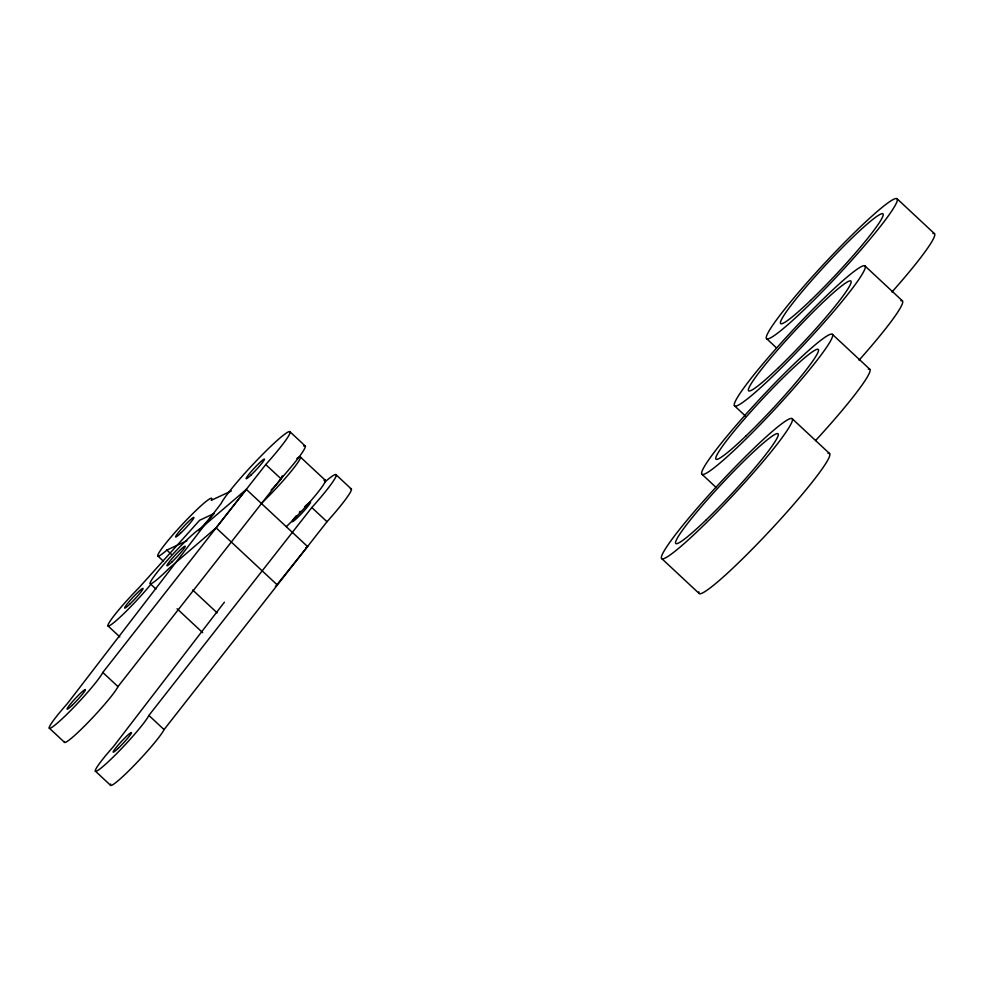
<?xml version="1.0" encoding="UTF-8"?>
<svg xmlns="http://www.w3.org/2000/svg" width="984" height="984" viewBox="0 0 984 984"><rect width="100%" height="100%" fill="white"/><g stroke="black" fill="none" stroke-linecap="round" stroke-linejoin="round"><path stroke-width="1.48" d="M224.389 602.22L113.578 746.426A39.446 3.702 -47 0 0 95.608 771.284A39.446 3.702 -47 0 0 121.881 748.221A39.446 3.702 -47 0 0 148.879 715.429L311.817 507.547A50.861 4.772 -47 0 0 335.483 477.486A50.861 4.772 -47 0 0 324.585 482.271M102.803 672.453L265.742 464.559A50.861 4.772 -47 0 0 289.849 431.595A50.861 4.772 -47 0 0 256.172 461.016A50.861 4.772 -47 0 0 221.068 503.599L67.502 703.449A39.446 3.702 -47 0 0 49.532 728.308A39.446 3.702 -47 0 0 75.805 705.233A39.446 3.702 -47 0 0 102.803 672.453L117.982 686.611A39.446 3.702 -47 0 1 87.982 722.514A39.446 3.702 -47 0 1 64.44 741.555M117.982 686.611L280.932 478.728A50.861 4.772 -47 0 0 303.65 446.023M110.688 784.027A39.446 3.702 -47 0 0 133.209 766.376A39.446 3.702 -47 0 0 164.057 729.599L327.008 521.717A50.861 4.772 -47 0 0 350.378 488.777M246.308 489.392L200.81 528.371A37.946 3.567 -47 0 0 157.219 572.245A37.946 3.567 -47 0 0 169.26 568.174L216.074 527.83L246.308 489.392L307.562 546.551L275.385 586.661M198.768 530.659L214.168 513.5L199.641 520.265L138.756 587.977A37.946 3.567 -47 0 0 108.634 626.021A37.946 3.567 -47 0 0 150.171 585.136M305.667 548.174L307.562 546.551M231.338 490.954L211.326 500.29A39.446 3.702 -47 0 0 176.025 531.286A39.446 3.702 -47 0 0 166.85 550.093L171.179 554.152M166.85 550.093L186.862 540.757M897.101 198.805A95.645 8.979 -47 0 1 804.691 309.185A95.645 8.979 -47 0 1 793.719 298.14A95.645 8.979 -47 0 1 897.101 198.805L934.517 233.712M865.047 266.012A95.645 8.979 -47 0 1 772.637 376.392A95.645 8.979 -47 0 1 761.665 365.347A95.645 8.979 -47 0 1 865.047 266.012L902.463 300.92M832.439 334.388A95.645 8.979 -47 0 1 740.017 444.768A95.645 8.979 -47 0 1 729.046 433.723A95.645 8.979 -47 0 1 832.439 334.388L869.844 369.295M766.573 338.619L776.474 347.856M792.206 418.717A95.645 8.979 -47 0 1 699.796 529.109A95.645 8.979 -47 0 1 688.825 518.064A95.645 8.979 -47 0 1 792.206 418.717L829.623 453.624M734.519 405.826L745.515 416.084M701.899 474.202L716.204 487.547M661.679 558.531L699.083 593.438M290.145 431.927L305.335 446.084M336.221 474.903L351.411 489.073M300.464 457.117L325.409 480.389M265.742 464.559L280.932 478.728M311.817 507.547L327.008 521.717M216.074 527.83L277.328 584.988M157.76 555.923L163.184 560.978M192.655 589.994L217.157 612.86M150.343 583.819L155.903 589.022M177.071 608.764L202.679 632.663M107.896 625.812L119.827 636.943M148.879 715.429L164.057 729.599M49.261 728.099L64.44 742.268M95.325 771.087L110.515 785.257M304.573 506.809A13.382 1.255 -47 0 1 309.173 504.657A13.382 1.255 -47 0 1 295.04 519.872A13.382 1.255 -47 0 1 296.196 515.825M299.345 512.233A13.382 1.255 -47 0 1 300.157 511.348M324.043 480.413A39.446 3.702 -47 0 1 316.208 494.448A39.446 3.702 -47 0 1 286.442 526.538M296.885 458.507A39.446 3.702 -47 0 1 293.207 468.765A39.446 3.702 -47 0 1 261.498 503.267M281.891 476.244A13.382 1.255 -47 0 1 280.44 479.688A13.382 1.255 -47 0 1 271.178 490.007M932.955 233.516A95.645 8.979 -47 0 1 891.959 292.014M868.282 369.098A95.645 8.979 -47 0 1 815.551 440.574M900.901 300.723A95.645 8.979 -47 0 1 859.032 360.206M828.061 453.427A95.645 8.979 -47 0 1 770.681 529.909A95.645 8.979 -47 0 1 698.849 591.827M129.63 604.311A13.382 1.255 -47 0 0 143.049 588.493A13.382 1.255 -47 0 0 128.953 601.839A13.382 1.255 -47 0 0 129.63 604.311M118.068 748.455A13.382 1.255 -47 0 0 131.487 732.637A13.382 1.255 -47 0 0 117.404 745.983A13.382 1.255 -47 0 0 118.068 748.455M251.068 474.977A13.382 1.255 -47 0 0 264.487 459.159A13.382 1.255 -47 0 0 250.403 472.504A13.382 1.255 -47 0 0 251.068 474.977M71.992 705.466A13.382 1.255 -47 0 0 85.411 689.649A13.382 1.255 -47 0 0 71.328 702.994A13.382 1.255 -47 0 0 71.992 705.466M180.502 533.303A13.382 1.255 -47 0 0 193.934 517.498A13.382 1.255 -47 0 0 179.838 530.831A13.382 1.255 -47 0 0 180.502 533.303M171.856 562.048A13.382 1.255 -47 0 0 185.238 546.268A13.382 1.255 -47 0 0 171.118 559.662A13.382 1.255 -47 0 0 171.856 562.048M810.558 300.44A74.969 7.036 -47 0 0 883.005 213.909A74.969 7.036 -47 0 0 801.96 291.781A74.969 7.036 -47 0 0 810.558 300.44M745.884 436.023A74.969 7.036 -47 0 0 818.331 349.492A74.969 7.036 -47 0 0 737.287 427.363A74.969 7.036 -47 0 0 745.884 436.023M778.504 367.647A74.969 7.036 -47 0 0 850.951 281.117A74.969 7.036 -47 0 0 769.906 358.988A74.969 7.036 -47 0 0 778.504 367.647M705.663 520.364A74.969 7.036 -47 0 0 778.11 433.833A74.969 7.036 -47 0 0 697.066 511.705A74.969 7.036 -47 0 0 705.663 520.364"/></g></svg>
